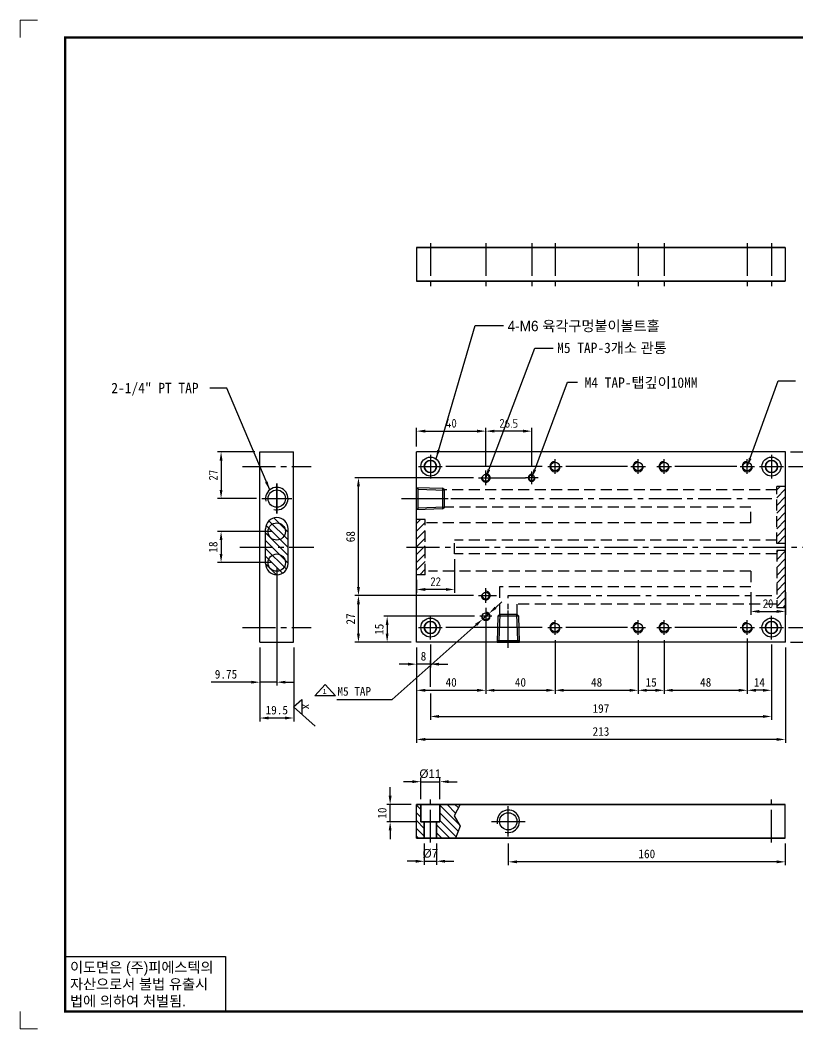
# Model space of a CAD drawing. Header units: millimetres. Extents: x 24815 to 37444, y -10619 to 6020.
# Drawn here: x 25903 to 26352, y -4504 to -3921 of the extents above; entities that cross this region are included whole.
import ezdxf
from ezdxf.enums import TextEntityAlignment as Align

# ---------------------------------------------------------------- set-up
doc = ezdxf.new("R2010")
doc.units = ezdxf.units.MM
for name, pattern in [('CENTER', [50.8, 31.75, -6.35, 6.35, -6.35]), ('CENTER2', [28.575, 19.05, -3.175, 3.175, -3.175]), ('CENTERX2', [101.6, 63.5, -12.7, 12.7, -12.7]), ('HIDDENX2', [19.05, 12.7, -6.35])]:
    doc.linetypes.add(name, pattern=pattern)
for name, color, linetype in [('CENTER', 1, 'CENTER'), ('CL', 1, 'CENTER'), ('FL', 3, 'Continuous'), ('FORMAT-1', 7, 'Continuous')]:
    doc.layers.add(name, color=color, linetype=linetype)
doc.styles.add('h1', font='')
doc.styles.add('HAN', font='')
doc.styles.get("Standard").update_dxf_attribs({"font": 'ISOCP.SHX', "bigfont": 'WHGTXT.SHX'})
doc.styles.get('h1').set_extended_font_data('New Gulim')
doc.styles.get('HAN').set_extended_font_data('GulimChe')
doc.dimstyles.new('PSTEK-2', dxfattribs={"dimtxt": 5, "dimasz": 5, "dimexe": 2, "dimexo": 3, "dimgap": 2, "dimtad": 1, "dimtoh": 1, "dimrnd": 0.05, "dimdsep": 46, "dimtxsty": 'Standard', "dimcen": 0, "dimclrt": 3, "dimadec": 1, "dimazin": 2, "dimtfac": 1, "dimtmove": 0, "dimatfit": 3, "dimfxl": 1, "dimtolj": 1, "dimtzin": 0, "dimarcsym": 0})

# ---------------------------------------------------------------- blocks, each defined once
blk = doc.blocks.new('t3')
for p, q in [((0, 15.88), (46.25, 15.88)), ((0, 15.88), (0, 0)), ((46.25, 15.88), (46.25, 0)), ((0, 0), (46.25, 0))]:
    blk.add_line(p, q)
at = {"color": 1, "style": 'h1'}
for s, p in [('이도면은 (주)피에스텍의', (1.4, 11.29)), ('자산으로서 불법 유출시', (1.4, 6.41)), ('법에 의하여 처벌됨.', (1.4, 1.52))]:
    blk.add_text(s, height=3, dxfattribs=at).set_placement(p)
blk = doc.blocks.new('format-3')
at = {"color": 3, "lineweight": 9}
for p, q in [((0, 286.3), (0, 291.3)), ((5, 291.3), (0, 291.3)), ((0, 5), (0, 0)), ((5, 0), (0, 0))]:
    blk.add_line(p, q, dxfattribs=at)
at = {"layer": 'FORMAT-1', "const_width": 0.7}
blk.add_lwpolyline([(13, 5), (13, 286.3), (414.5, 286.3), (414.5, 5)], close=True, dxfattribs=at)
blk.add_blockref('t3', (13, 5))
at = {"style": 'HAN'}
for tag, height, p in [('MODEL-NAME', 3, (386.1, 31.53)), ('SCALE', 2.7, (320.81, 26.29)), ('PART-NAME', 3, (386.1, 26.29)), ('DRA-BY', 3, (260.72, 19.44)), ('CH-BY', 3, (277.21, 19.44)), ('APP-BY', 3, (293.7, 19.44)), ('PART-NO', 3, (386.1, 21.01)), ('CH-DATE', 2.5, (277.21, 7.47)), ('관련업체', 3, (333.52, 9.26)), ('DRA-DATE', 2.5, (260.72, 7.47)), ('APP-DATE', 2.5, (293.7, 7.47))]:
    blk.add_attdef(tag, text='', height=height, dxfattribs=at).set_placement(p, align=Align.MIDDLE_CENTER)
blk = doc.blocks.new('345HB45B656')
for p, q in [((10356.66, 3606.27), (10371.66, 3606.77)), ((10370.66, 3606.71), (10370.66, 3593.84)), ((10371.66, 3606.77), (10371.66, 3593.77)), ((10356.66, 3606.27), (10355.44, 3605.24)), ((10355.44, 3605.24), (10355.44, 3595.27)), ((10356.66, 3594.27), (10356.66, 3606.27)), ((10355.44, 3595.27), (10356.66, 3594.27)), ((10371.66, 3593.77), (10356.66, 3594.27))]:
    blk.add_line(p, q)
at = {"color": 3}
for p, q in [((10371.66, 3606.77), (10370.66, 3605.71)), ((10355.44, 3605.24), (10370.66, 3605.71)), ((10370.66, 3594.84), (10355.44, 3595.31)), ((10370.66, 3594.84), (10371.66, 3593.77))]:
    blk.add_line(p, q, dxfattribs=at)
at = {"color": 1, "linetype": 'CENTER', "ltscale": 3}
blk.add_line((10374.84, 3600.27), (10353.37, 3600.27), dxfattribs=at)
blk = doc.blocks.new('*D912')
at = {"color": 0, "lineweight": -2, "transparency": 16777216}
for p, q in [((26136.1, -4396.88), (26136.1, -4409.19)), ((26143.1, -4396.88), (26143.1, -4409.19)), ((26131.1, -4407.19), (26126.1, -4407.19)), ((26136.1, -4407.19), (26143.1, -4407.19)), ((26148.1, -4407.19), (26153.1, -4407.19))]:
    blk.add_line(p, q, dxfattribs=at)
at = {"color": 0, "transparency": 16777216}
for points in [[(26131.1, -4406.35), (26131.1, -4408.02), (26136.1, -4407.19)], [(26148.1, -4406.35), (26148.1, -4408.02), (26143.1, -4407.19)]]:
    blk.add_solid(points, dxfattribs=at)
at = {"layer": 'Defpoints', "color": 0, "transparency": 16777216}
for p in [(26136.1, -4393.88), (26143.1, -4393.88), (26143.1, -4407.19)]:
    blk.add_point(p, dxfattribs=at)
at = {"color": 3, "transparency": 16777216, "insert": (26139.6, -4402.69), "char_height": 5, "attachment_point": 5, "style": 'HAN'}
blk.add_mtext('\\A1;{\\f??|b0|i0|c0|p49;%%C7}', dxfattribs=at)
blk = doc.blocks.new('*D944')
at = {"color": 0, "lineweight": -2, "transparency": 16777216}
for p, q in [((26116.36, -4369.38), (26116.36, -4364.38)), ((26128.59, -4374.38), (26114.36, -4374.38)), ((26116.36, -4384.38), (26116.36, -4374.38)), ((26131.11, -4384.38), (26114.36, -4384.38)), ((26116.36, -4389.38), (26116.36, -4394.38))]:
    blk.add_line(p, q, dxfattribs=at)
at = {"color": 0, "transparency": 16777216}
for points in [[(26115.52, -4369.38), (26117.19, -4369.38), (26116.36, -4374.38)], [(26115.52, -4389.38), (26117.19, -4389.38), (26116.36, -4384.38)]]:
    blk.add_solid(points, dxfattribs=at)
at = {"layer": 'Defpoints', "color": 0, "transparency": 16777216}
for p in [(26116.36, -4374.38), (26131.59, -4374.38), (26134.11, -4384.38)]:
    blk.add_point(p, dxfattribs=at)
at = {"color": 3, "transparency": 16777216, "insert": (26111.79, -4379.38), "char_height": 5, "attachment_point": 5, "rotation": 90, "style": 'HAN'}
blk.add_mtext('\\A1;10', dxfattribs=at)
blk = doc.blocks.new('*D913')
at = {"color": 0, "lineweight": -2, "transparency": 16777216}
for p, q in [((26129.1, -4361.22), (26124.1, -4361.22)), ((26134.1, -4371.38), (26134.1, -4359.22)), ((26134.1, -4361.22), (26145.1, -4361.22)), ((26145.1, -4371.38), (26145.1, -4359.22)), ((26150.1, -4361.22), (26155.1, -4361.22))]:
    blk.add_line(p, q, dxfattribs=at)
at = {"color": 0, "transparency": 16777216}
for points in [[(26129.1, -4360.38), (26129.1, -4362.05), (26134.1, -4361.22)], [(26150.1, -4360.38), (26150.1, -4362.05), (26145.1, -4361.22)]]:
    blk.add_solid(points, dxfattribs=at)
at = {"layer": 'Defpoints', "color": 0, "transparency": 16777216}
for p in [(26145.1, -4361.22), (26134.1, -4374.38), (26145.1, -4374.38)]:
    blk.add_point(p, dxfattribs=at)
at = {"color": 3, "transparency": 16777216, "insert": (26139.6, -4356.7), "char_height": 5, "attachment_point": 5, "style": 'HAN'}
blk.add_mtext('\\A1;{\\f??|b0|i0|c0|p49;%%C11}', dxfattribs=at)
blk = doc.blocks.new('*D945')
at = {"color": 0, "lineweight": -2, "transparency": 16777216}
for p, q in [((26184.59, -4396.88), (26184.59, -4409.52)), ((26344.59, -4396.88), (26344.59, -4409.52)), ((26339.59, -4407.52), (26189.59, -4407.52))]:
    blk.add_line(p, q, dxfattribs=at)
at = {"color": 0, "transparency": 16777216}
for points in [[(26189.59, -4406.68), (26189.59, -4408.35), (26184.59, -4407.52)], [(26339.59, -4406.68), (26339.59, -4408.35), (26344.59, -4407.52)]]:
    blk.add_solid(points, dxfattribs=at)
at = {"layer": 'Defpoints', "color": 0, "transparency": 16777216}
for p in [(26184.59, -4393.88), (26344.59, -4393.88), (26184.59, -4407.52)]:
    blk.add_point(p, dxfattribs=at)
at = {"color": 3, "transparency": 16777216, "insert": (26264.59, -4402.95), "char_height": 5, "attachment_point": 5, "style": 'HAN'}
blk.add_mtext('\\A1;160', dxfattribs=at)
blk = doc.blocks.new('*D914')
at = {"color": 0, "lineweight": -2, "transparency": 16777216}
for p, q in [((26171.61, -4272.9), (26171.61, -4310.43)), ((26211.6, -4279.4), (26211.6, -4310.43)), ((26176.61, -4308.43), (26206.6, -4308.43))]:
    blk.add_line(p, q, dxfattribs=at)
at = {"color": 0, "transparency": 16777216}
for points in [[(26176.61, -4307.6), (26176.61, -4309.27), (26171.61, -4308.43)], [(26206.6, -4307.6), (26206.6, -4309.27), (26211.6, -4308.43)]]:
    blk.add_solid(points, dxfattribs=at)
at = {"layer": 'Defpoints', "color": 0, "transparency": 16777216}
for p in [(26171.61, -4269.9), (26211.6, -4276.4), (26211.6, -4308.43)]:
    blk.add_point(p, dxfattribs=at)
at = {"color": 3, "transparency": 16777216, "insert": (26191.61, -4303.87), "char_height": 5, "attachment_point": 5, "style": 'HAN'}
blk.add_mtext('\\A1;40', dxfattribs=at)
blk = doc.blocks.new('*D915')
at = {"color": 0, "lineweight": -2, "transparency": 16777216}
for p, q in [((26131.6, -4283.71), (26131.6, -4338.82)), ((26344.6, -4283.71), (26344.6, -4338.82)), ((26339.6, -4336.82), (26136.6, -4336.82))]:
    blk.add_line(p, q, dxfattribs=at)
at = {"color": 0, "transparency": 16777216}
for points in [[(26136.6, -4335.98), (26136.6, -4337.65), (26131.6, -4336.82)], [(26339.6, -4335.98), (26339.6, -4337.65), (26344.6, -4336.82)]]:
    blk.add_solid(points, dxfattribs=at)
at = {"layer": 'Defpoints', "color": 0, "transparency": 16777216}
for p in [(26131.6, -4280.71), (26344.6, -4280.71), (26131.6, -4336.82)]:
    blk.add_point(p, dxfattribs=at)
at = {"color": 3, "transparency": 16777216, "insert": (26238.11, -4332.25), "char_height": 5, "attachment_point": 5, "style": 'HAN'}
blk.add_mtext('\\A1;213', dxfattribs=at)
blk = doc.blocks.new('*D916')
at = {"color": 0, "lineweight": -2, "transparency": 16777216}
for p, q in [((26171.61, -4260.9), (26171.61, -4310.43)), ((26131.6, -4283.71), (26131.6, -4310.43)), ((26136.6, -4308.43), (26166.61, -4308.43))]:
    blk.add_line(p, q, dxfattribs=at)
at = {"color": 0, "transparency": 16777216}
for points in [[(26136.6, -4307.6), (26136.6, -4309.27), (26131.6, -4308.43)], [(26166.61, -4307.6), (26166.61, -4309.27), (26171.61, -4308.43)]]:
    blk.add_solid(points, dxfattribs=at)
at = {"layer": 'Defpoints', "color": 0, "transparency": 16777216}
for p in [(26171.61, -4257.9), (26131.6, -4280.71), (26171.61, -4308.43)]:
    blk.add_point(p, dxfattribs=at)
at = {"color": 3, "transparency": 16777216, "insert": (26151.61, -4303.87), "char_height": 5, "attachment_point": 5, "style": 'HAN'}
blk.add_mtext('\\A1;40', dxfattribs=at)
blk = doc.blocks.new('*D917')
at = {"color": 0, "lineweight": -2, "transparency": 16777216}
for p, q in [((26139.6, -4282.08), (26139.6, -4295.34)), ((26131.6, -4283.71), (26131.6, -4295.34)), ((26126.6, -4293.34), (26121.6, -4293.34)), ((26139.6, -4293.34), (26131.6, -4293.34)), ((26144.6, -4293.34), (26149.6, -4293.34))]:
    blk.add_line(p, q, dxfattribs=at)
at = {"color": 0, "transparency": 16777216}
for points in [[(26126.6, -4292.51), (26126.6, -4294.18), (26131.6, -4293.34)], [(26144.6, -4292.51), (26144.6, -4294.18), (26139.6, -4293.34)]]:
    blk.add_solid(points, dxfattribs=at)
at = {"layer": 'Defpoints', "color": 0, "transparency": 16777216}
for p in [(26131.6, -4280.71), (26139.6, -4279.08), (26131.6, -4293.34)]:
    blk.add_point(p, dxfattribs=at)
at = {"color": 3, "transparency": 16777216, "insert": (26135.6, -4288.79), "char_height": 5, "attachment_point": 5, "style": 'HAN'}
blk.add_mtext('\\A1;8', dxfattribs=at)
blk = doc.blocks.new('*D918')
at = {"color": 0, "lineweight": -2, "transparency": 16777216}
for p, q in [((26259.6, -4279.4), (26259.6, -4310.43)), ((26274.6, -4279.4), (26274.6, -4310.43)), ((26264.6, -4308.43), (26269.6, -4308.43))]:
    blk.add_line(p, q, dxfattribs=at)
at = {"color": 0, "transparency": 16777216}
for points in [[(26264.6, -4307.6), (26264.6, -4309.27), (26259.6, -4308.43)], [(26269.6, -4307.6), (26269.6, -4309.27), (26274.6, -4308.43)]]:
    blk.add_solid(points, dxfattribs=at)
at = {"layer": 'Defpoints', "color": 0, "transparency": 16777216}
for p in [(26259.6, -4276.4), (26274.6, -4276.4), (26274.6, -4308.43)]:
    blk.add_point(p, dxfattribs=at)
at = {"color": 3, "transparency": 16777216, "insert": (26267.1, -4303.87), "char_height": 5, "attachment_point": 5, "style": 'HAN'}
blk.add_mtext('\\A1;15', dxfattribs=at)
blk = doc.blocks.new('*D919')
at = {"color": 0, "lineweight": -2, "transparency": 16777216}
for p, q in [((26274.6, -4279.4), (26274.6, -4310.43)), ((26322.6, -4278.46), (26322.6, -4310.43)), ((26279.6, -4308.43), (26317.6, -4308.43))]:
    blk.add_line(p, q, dxfattribs=at)
at = {"color": 0, "transparency": 16777216}
for points in [[(26279.6, -4307.6), (26279.6, -4309.27), (26274.6, -4308.43)], [(26317.6, -4307.6), (26317.6, -4309.27), (26322.6, -4308.43)]]:
    blk.add_solid(points, dxfattribs=at)
at = {"layer": 'Defpoints', "color": 0, "transparency": 16777216}
for p in [(26322.6, -4275.46), (26274.6, -4276.4), (26322.6, -4308.43)]:
    blk.add_point(p, dxfattribs=at)
at = {"color": 3, "transparency": 16777216, "insert": (26298.6, -4303.87), "char_height": 5, "attachment_point": 5, "style": 'HAN'}
blk.add_mtext('\\A1;48', dxfattribs=at)
blk = doc.blocks.new('*D920')
at = {"color": 0, "lineweight": -2, "transparency": 16777216}
for p, q in [((26211.6, -4279.4), (26211.6, -4310.43)), ((26259.6, -4279.4), (26259.6, -4310.43)), ((26216.6, -4308.43), (26254.6, -4308.43))]:
    blk.add_line(p, q, dxfattribs=at)
at = {"color": 0, "transparency": 16777216}
for points in [[(26216.6, -4307.6), (26216.6, -4309.27), (26211.6, -4308.43)], [(26254.6, -4307.6), (26254.6, -4309.27), (26259.6, -4308.43)]]:
    blk.add_solid(points, dxfattribs=at)
at = {"layer": 'Defpoints', "color": 0, "transparency": 16777216}
for p in [(26211.6, -4276.4), (26259.6, -4276.4), (26259.6, -4308.43)]:
    blk.add_point(p, dxfattribs=at)
at = {"color": 3, "transparency": 16777216, "insert": (26235.6, -4303.87), "char_height": 5, "attachment_point": 5, "style": 'HAN'}
blk.add_mtext('\\A1;48', dxfattribs=at)
blk = doc.blocks.new('*D921')
at = {"color": 0, "lineweight": -2, "transparency": 16777216}
for p, q in [((26322.6, -4278.46), (26322.6, -4310.43)), ((26336.6, -4282.08), (26336.6, -4310.43)), ((26331.6, -4308.43), (26327.6, -4308.43))]:
    blk.add_line(p, q, dxfattribs=at)
at = {"color": 0, "transparency": 16777216}
for points in [[(26327.6, -4307.6), (26327.6, -4309.27), (26322.6, -4308.43)], [(26331.6, -4307.6), (26331.6, -4309.27), (26336.6, -4308.43)]]:
    blk.add_solid(points, dxfattribs=at)
at = {"layer": 'Defpoints', "color": 0, "transparency": 16777216}
for p in [(26322.6, -4275.46), (26336.6, -4279.08), (26322.6, -4308.43)]:
    blk.add_point(p, dxfattribs=at)
at = {"color": 3, "transparency": 16777216, "insert": (26329.6, -4303.87), "char_height": 5, "attachment_point": 5, "style": 'HAN'}
blk.add_mtext('\\A1;14', dxfattribs=at)
blk = doc.blocks.new('*D946')
at = {"color": 0, "lineweight": -2, "transparency": 16777216}
for p, q in [((26164.42, -4253.71), (26096.05, -4253.71)), ((26098.05, -4275.71), (26098.05, -4258.71)), ((26128.6, -4280.71), (26096.05, -4280.71))]:
    blk.add_line(p, q, dxfattribs=at)
at = {"color": 0, "transparency": 16777216}
for points in [[(26097.22, -4258.71), (26098.88, -4258.71), (26098.05, -4253.71)], [(26097.22, -4275.71), (26098.88, -4275.71), (26098.05, -4280.71)]]:
    blk.add_solid(points, dxfattribs=at)
at = {"layer": 'Defpoints', "color": 0, "transparency": 16777216}
for p in [(26098.05, -4253.71), (26167.42, -4253.71), (26131.6, -4280.71)]:
    blk.add_point(p, dxfattribs=at)
at = {"color": 3, "transparency": 16777216, "insert": (26093.49, -4267.21), "char_height": 5, "attachment_point": 5, "rotation": 90, "style": 'HAN'}
blk.add_mtext('\\A1;27', dxfattribs=at)
blk = doc.blocks.new('*D947')
at = {"color": 0, "lineweight": -2, "transparency": 16777216}
for p, q in [((26164.42, -4185.71), (26096.06, -4185.71)), ((26098.06, -4248.71), (26098.06, -4190.71)), ((26164.42, -4253.71), (26096.06, -4253.71))]:
    blk.add_line(p, q, dxfattribs=at)
at = {"color": 0, "transparency": 16777216}
for points in [[(26097.22, -4190.71), (26098.89, -4190.71), (26098.06, -4185.71)], [(26097.22, -4248.71), (26098.89, -4248.71), (26098.06, -4253.71)]]:
    blk.add_solid(points, dxfattribs=at)
at = {"layer": 'Defpoints', "color": 0, "transparency": 16777216}
for p in [(26098.06, -4185.71), (26167.42, -4185.71), (26167.42, -4253.71)]:
    blk.add_point(p, dxfattribs=at)
at = {"color": 3, "transparency": 16777216, "insert": (26093.5, -4219.71), "char_height": 5, "attachment_point": 5, "rotation": 90, "style": 'HAN'}
blk.add_mtext('\\A1;68', dxfattribs=at)
blk = doc.blocks.new('*D922')
at = {"color": 0, "lineweight": -2, "transparency": 16777216}
for p, q in [((26346.47, -4179.21), (26369.39, -4179.21)), ((26367.39, -4267.21), (26367.39, -4184.21)), ((26346.47, -4272.21), (26369.39, -4272.21))]:
    blk.add_line(p, q, dxfattribs=at)
at = {"color": 0, "transparency": 16777216}
for points in [[(26366.56, -4184.21), (26368.23, -4184.21), (26367.39, -4179.21)], [(26366.56, -4267.21), (26368.23, -4267.21), (26367.39, -4272.21)]]:
    blk.add_solid(points, dxfattribs=at)
at = {"layer": 'Defpoints', "color": 0, "transparency": 16777216}
for p in [(26343.47, -4179.21), (26367.39, -4179.21), (26343.47, -4272.21)]:
    blk.add_point(p, dxfattribs=at)
at = {"color": 3, "transparency": 16777216, "insert": (26362.84, -4225.71), "char_height": 5, "attachment_point": 5, "rotation": 90, "style": 'HAN'}
blk.add_mtext('\\A1;93', dxfattribs=at)
blk = doc.blocks.new('*D923')
at = {"color": 0, "lineweight": -2, "transparency": 16777216}
for p, q in [((26347.6, -4170.71), (26385.36, -4170.71)), ((26383.36, -4275.71), (26383.36, -4175.71)), ((26347.6, -4280.71), (26385.36, -4280.71))]:
    blk.add_line(p, q, dxfattribs=at)
at = {"color": 0, "transparency": 16777216}
for points in [[(26382.52, -4175.71), (26384.19, -4175.71), (26383.36, -4170.71)], [(26382.52, -4275.71), (26384.19, -4275.71), (26383.36, -4280.71)]]:
    blk.add_solid(points, dxfattribs=at)
at = {"layer": 'Defpoints', "color": 0, "transparency": 16777216}
for p in [(26344.6, -4170.71), (26383.36, -4170.71), (26344.6, -4280.71)]:
    blk.add_point(p, dxfattribs=at)
at = {"color": 3, "transparency": 16777216, "insert": (26378.79, -4225.71), "char_height": 5, "attachment_point": 5, "rotation": 90, "style": 'HAN'}
blk.add_mtext('\\A1;110', dxfattribs=at)
blk = doc.blocks.new('*D924')
at = {"color": 0, "lineweight": -2, "transparency": 16777216}
for p, q in [((26047.9, -4216.71), (26016.73, -4216.71)), ((26018.73, -4221.71), (26018.73, -4229.71)), ((26047.9, -4234.71), (26016.73, -4234.71))]:
    blk.add_line(p, q, dxfattribs=at)
at = {"color": 0, "transparency": 16777216}
for points in [[(26017.9, -4221.71), (26019.56, -4221.71), (26018.73, -4216.71)], [(26017.9, -4229.71), (26019.56, -4229.71), (26018.73, -4234.71)]]:
    blk.add_solid(points, dxfattribs=at)
at = {"layer": 'Defpoints', "color": 0, "transparency": 16777216}
for p in [(26050.9, -4216.71), (26018.73, -4234.71), (26050.9, -4234.71)]:
    blk.add_point(p, dxfattribs=at)
at = {"color": 3, "transparency": 16777216, "insert": (26014.16, -4225.71), "char_height": 5, "attachment_point": 5, "rotation": 90, "style": 'HAN'}
blk.add_mtext('\\A1;18', dxfattribs=at)
blk = doc.blocks.new('*D925')
at = {"color": 0, "lineweight": -2, "transparency": 16777216}
for p, q in [((26041.15, -4283.71), (26041.15, -4326.45)), ((26060.65, -4283.71), (26060.65, -4326.45)), ((26055.65, -4324.45), (26046.15, -4324.45))]:
    blk.add_line(p, q, dxfattribs=at)
at = {"color": 0, "transparency": 16777216}
for points in [[(26046.15, -4323.62), (26046.15, -4325.29), (26041.15, -4324.45)], [(26055.65, -4323.62), (26055.65, -4325.29), (26060.65, -4324.45)]]:
    blk.add_solid(points, dxfattribs=at)
at = {"layer": 'Defpoints', "color": 0, "transparency": 16777216}
for p in [(26041.15, -4280.71), (26060.65, -4280.71), (26041.15, -4324.45)]:
    blk.add_point(p, dxfattribs=at)
at = {"color": 3, "transparency": 16777216, "insert": (26050.9, -4319.89), "char_height": 5, "attachment_point": 5, "style": 'HAN'}
blk.add_mtext('\\A1;19.5', dxfattribs=at)
blk = doc.blocks.new('*D926')
at = {"color": 0, "lineweight": -2, "transparency": 16777216}
for p, q in [((26050.9, -4237.71), (26050.9, -4305.75)), ((26041.15, -4283.71), (26041.15, -4305.75)), ((26036.15, -4303.75), (26012.99, -4303.75)), ((26050.9, -4303.75), (26041.15, -4303.75)), ((26055.9, -4303.75), (26060.9, -4303.75))]:
    blk.add_line(p, q, dxfattribs=at)
at = {"color": 0, "transparency": 16777216}
for points in [[(26036.15, -4302.92), (26036.15, -4304.58), (26041.15, -4303.75)], [(26055.9, -4302.92), (26055.9, -4304.58), (26050.9, -4303.75)]]:
    blk.add_solid(points, dxfattribs=at)
at = {"layer": 'Defpoints', "color": 0, "transparency": 16777216}
for p in [(26050.9, -4234.71), (26041.15, -4280.71), (26041.15, -4303.75)]:
    blk.add_point(p, dxfattribs=at)
at = {"color": 3, "transparency": 16777216, "insert": (26021.57, -4299.19), "char_height": 5, "attachment_point": 5, "style": 'HAN'}
blk.add_mtext('\\A1;9.75', dxfattribs=at)
blk = doc.blocks.new('*D948')
at = {"color": 0, "lineweight": -2, "transparency": 16777216}
for p, q in [((26038.15, -4170.71), (26016.73, -4170.71)), ((26018.73, -4175.71), (26018.73, -4192.71)), ((26039.2, -4197.71), (26016.73, -4197.71))]:
    blk.add_line(p, q, dxfattribs=at)
at = {"color": 0, "transparency": 16777216}
for points in [[(26017.9, -4175.71), (26019.56, -4175.71), (26018.73, -4170.71)], [(26017.9, -4192.71), (26019.56, -4192.71), (26018.73, -4197.71)]]:
    blk.add_solid(points, dxfattribs=at)
at = {"layer": 'Defpoints', "color": 0, "transparency": 16777216}
for p in [(26041.15, -4170.71), (26018.73, -4197.71), (26042.2, -4197.71)]:
    blk.add_point(p, dxfattribs=at)
at = {"color": 3, "transparency": 16777216, "insert": (26014.23, -4184.21), "char_height": 5, "attachment_point": 5, "rotation": 90}
blk.add_mtext('\\A1;27', dxfattribs=at)
blk = doc.blocks.new('*D949')
at = {"color": 0, "lineweight": -2, "transparency": 16777216}
for p, q in [((26131.6, -4167.71), (26131.6, -4156.75)), ((26136.6, -4158.75), (26166.61, -4158.75)), ((26171.61, -4178.52), (26171.61, -4156.75))]:
    blk.add_line(p, q, dxfattribs=at)
at = {"color": 0, "transparency": 16777216}
for points in [[(26136.6, -4157.91), (26136.6, -4159.58), (26131.6, -4158.75)], [(26166.61, -4157.91), (26166.61, -4159.58), (26171.61, -4158.75)]]:
    blk.add_solid(points, dxfattribs=at)
at = {"layer": 'Defpoints', "color": 0, "transparency": 16777216}
for p in [(26171.61, -4158.75), (26131.6, -4170.71), (26171.61, -4181.52)]:
    blk.add_point(p, dxfattribs=at)
at = {"color": 3, "transparency": 16777216, "insert": (26151.61, -4154.25), "char_height": 5, "attachment_point": 5}
blk.add_mtext('\\A1;40', dxfattribs=at)
blk = doc.blocks.new('*D950')
at = {"color": 0, "lineweight": -2, "transparency": 16777216}
for p, q in [((26153.6, -4232.71), (26153.6, -4252.2)), ((26131.6, -4244.71), (26131.6, -4252.2)), ((26148.6, -4250.2), (26136.6, -4250.2))]:
    blk.add_line(p, q, dxfattribs=at)
at = {"color": 0, "transparency": 16777216}
for points in [[(26136.6, -4249.37), (26136.6, -4251.04), (26131.6, -4250.2)], [(26148.6, -4249.37), (26148.6, -4251.04), (26153.6, -4250.2)]]:
    blk.add_solid(points, dxfattribs=at)
at = {"layer": 'Defpoints', "color": 0, "transparency": 16777216}
for p in [(26153.6, -4229.71), (26131.6, -4241.71), (26131.6, -4250.2)]:
    blk.add_point(p, dxfattribs=at)
at = {"color": 3, "transparency": 16777216, "insert": (26142.6, -4245.7), "char_height": 5, "attachment_point": 5}
blk.add_mtext('\\A1;22', dxfattribs=at)
blk = doc.blocks.new('*D951')
at = {"color": 0, "lineweight": -2, "transparency": 16777216}
for p, q in [((26324.6, -4251.71), (26324.6, -4264.89)), ((26344.6, -4251.71), (26344.6, -4264.89)), ((26329.6, -4262.89), (26339.6, -4262.89))]:
    blk.add_line(p, q, dxfattribs=at)
at = {"color": 0, "transparency": 16777216}
for points in [[(26329.6, -4262.06), (26329.6, -4263.72), (26324.6, -4262.89)], [(26339.6, -4262.06), (26339.6, -4263.72), (26344.6, -4262.89)]]:
    blk.add_solid(points, dxfattribs=at)
at = {"layer": 'Defpoints', "color": 0, "transparency": 16777216}
for p in [(26324.6, -4248.71), (26344.6, -4248.71), (26344.6, -4262.89)]:
    blk.add_point(p, dxfattribs=at)
at = {"color": 3, "transparency": 16777216, "insert": (26334.6, -4258.39), "char_height": 5, "attachment_point": 5}
blk.add_mtext('\\A1;20', dxfattribs=at)
blk = doc.blocks.new('*D936')
at = {"color": 0, "lineweight": -2, "transparency": 16777216}
for p, q in [((26165.11, -4265.71), (26112.63, -4265.71)), ((26114.63, -4270.71), (26114.63, -4275.71)), ((26128.6, -4280.71), (26112.63, -4280.71))]:
    blk.add_line(p, q, dxfattribs=at)
at = {"color": 0, "transparency": 16777216}
for points in [[(26113.8, -4270.71), (26115.46, -4270.71), (26114.63, -4265.71)], [(26113.8, -4275.71), (26115.46, -4275.71), (26114.63, -4280.71)]]:
    blk.add_solid(points, dxfattribs=at)
at = {"layer": 'Defpoints', "color": 0, "transparency": 16777216}
for p in [(26168.11, -4265.71), (26114.63, -4280.71), (26131.6, -4280.71)]:
    blk.add_point(p, dxfattribs=at)
at = {"color": 3, "transparency": 16777216, "insert": (26110.06, -4273.21), "char_height": 5, "attachment_point": 5, "rotation": 90, "style": 'HAN'}
blk.add_mtext('\\A1;15', dxfattribs=at)
blk = doc.blocks.new('*D937')
at = {"color": 0, "lineweight": -2, "transparency": 16777216}
for p, q in [((26171.61, -4178.52), (26171.61, -4156.75)), ((26193.1, -4158.75), (26176.61, -4158.75)), ((26198.1, -4179.05), (26198.1, -4156.75))]:
    blk.add_line(p, q, dxfattribs=at)
at = {"color": 0, "transparency": 16777216}
for points in [[(26176.61, -4157.91), (26176.61, -4159.58), (26171.61, -4158.75)], [(26193.1, -4157.91), (26193.1, -4159.58), (26198.1, -4158.75)]]:
    blk.add_solid(points, dxfattribs=at)
at = {"layer": 'Defpoints', "color": 0, "transparency": 16777216}
for p in [(26171.61, -4158.75), (26171.61, -4181.52), (26198.1, -4182.05)]:
    blk.add_point(p, dxfattribs=at)
at = {"color": 3, "transparency": 16777216, "insert": (26184.86, -4154.24), "char_height": 5, "attachment_point": 5}
blk.add_mtext('\\A1;26.5', dxfattribs=at)
blk = doc.blocks.new('*D938')
at = {"color": 0, "lineweight": -2, "transparency": 16777216}
for p, q in [((26177.22, -4260.74), (26180.96, -4257.42)), ((26173.48, -4264.05), (26169.74, -4267.37)), ((26117.45, -4313.68), (26165.99, -4270.68)), ((26085.65, -4313.68), (26117.45, -4313.68))]:
    blk.add_line(p, q, dxfattribs=at)
at = {"color": 0, "transparency": 16777216}
for points in [[(26176.67, -4260.11), (26177.77, -4261.36), (26173.48, -4264.05)], [(26165.44, -4270.06), (26166.54, -4271.31), (26169.74, -4267.37)]]:
    blk.add_solid(points, dxfattribs=at)
at = {"layer": 'Defpoints', "color": 0, "transparency": 16777216}
for p in [(26173.48, -4264.05), (26169.74, -4267.37)]:
    blk.add_point(p, dxfattribs=at)
at = {"color": 3, "transparency": 16777216, "insert": (26095.62, -4309.11), "char_height": 5, "attachment_point": 5, "style": 'HAN'}
blk.add_mtext('\\A1;M5 TAP', dxfattribs=at)

msp = doc.modelspace()

# ---------------------------------------------------------------- hatches: boundary and pattern name
h = msp.add_hatch()
h.set_pattern_fill('ANSI31', color=256, style=0)
h.set_pattern_definition([(225, (35594.2993, -1134.358), (2.245064, -2.245064), [])])
h.paths.add_polyline_path([(26344.58907, -4260.71103), (26339.58907, -4260.71103), (26339.58907, -4227.71103), (26344.58907, -4227.71103)])
h.paths.add_polyline_path([(26339.58907, -4190.71103), (26344.58907, -4190.71103), (26344.58907, -4223.71103), (26339.58907, -4223.71103)])
h.paths.add_polyline_path([(26131.60445, -4225.71103), (26136.60445, -4225.71103), (26136.60445, -4241.71103), (26131.60445, -4241.71103)])
h.paths.add_polyline_path([(26136.60445, -4225.71103), (26131.60445, -4225.71103), (26131.60445, -4209.71103), (26136.60445, -4209.71103)])
h = msp.add_hatch()
h.set_pattern_fill('ANSI31', color=256, style=0)
h.set_pattern_definition([(315, (16392.1964, -1134.358), (-2.245064, -2.245064), [])])
h.paths.add_polyline_path([(26057.39628, -4225.71103), (26057.39628, -4235.21103, -1), (26044.39628, -4235.21103), (26044.39628, -4225.71103)])
h.paths.add_polyline_path([(26045.89628, -4234.71103, 1), (26055.89628, -4234.71103, 1)], flags=0)
h.paths.add_polyline_path([(26045.89628, -4234.71103, -1), (26055.89628, -4234.71103, -1)], flags=16)
h.paths.add_polyline_path([(26044.39628, -4225.71103), (26044.39628, -4215.21103, -1), (26057.39628, -4215.21103), (26057.39628, -4225.71103)])
h.paths.add_polyline_path([(26055.89628, -4216.71103, 1), (26045.89628, -4216.71103, 1)], flags=0)
h.paths.add_polyline_path([(26045.89628, -4216.71103, -1), (26055.89628, -4216.71103, -1)], flags=16)
h = msp.add_hatch()
h.set_pattern_fill('ANSI31', color=256, style=0)
h.set_pattern_definition([(315, (27151.7444, -2610.9718), (-2.245064, -2.245064), [])])
h.paths.add_polyline_path([(26136.10867, -4393.88052), (26131.60445, -4393.88052), (26131.60445, -4374.38052), (26134.10867, -4374.38052), (26134.10867, -4384.38052), (26136.10867, -4384.38052)])
h.paths.add_polyline_path([(26156.85704, -4387.01283), (26154.16533, -4393.88052), (26143.10867, -4393.88052), (26143.10867, -4384.38052), (26145.10867, -4384.38052), (26145.10867, -4374.38052), (26156.85704, -4374.38052), (26153.30894, -4381.02034)])

# ---------------------------------------------------------------- linework, layer by layer
at = {"color": 1, "lineweight": 35}
for p, q in [((26344.58907, -4052.64995), (26131.60445, -4052.64995)), ((26344.58907, -4072.14995), (26131.60445, -4072.14995)), ((26344.58907, -4374.38052), (26131.60445, -4374.38052)), ((26134.10867, -4384.38052), (26134.10867, -4374.38052)), ((26145.10867, -4384.38052), (26145.10867, -4374.38052)), ((26145.10867, -4384.38052), (26134.10867, -4384.38052)), ((26136.10867, -4393.88052), (26136.10867, -4384.38052)), ((26143.10867, -4393.88052), (26143.10867, -4384.38052)), ((26344.58907, -4393.88052), (26131.60445, -4393.88052))]:
    msp.add_line(p, q, dxfattribs=at)
at = {"color": 1}
for p, q in [((26131.60445, -4052.64995), (26131.60445, -4072.14995)), ((26344.58907, -4052.64995), (26344.58907, -4072.14995)), ((26041.14628, -4170.71103), (26060.64628, -4170.71103)), ((26041.14628, -4280.71103), (26041.14628, -4170.71103)), ((26060.64628, -4280.71103), (26060.64628, -4170.71103)), ((26344.60445, -4170.71103), (26131.60445, -4170.71103)), ((26131.60445, -4280.71103), (26131.60445, -4170.71103)), ((26344.60445, -4280.71103), (26344.60445, -4170.71103)), ((26044.39628, -4235.21103), (26044.39628, -4215.21103)), ((26057.39628, -4235.21103), (26057.39628, -4215.21103)), ((26041.14628, -4280.71103), (26060.64628, -4280.71103)), ((26344.60445, -4280.71103), (26131.60445, -4280.71103)), ((26131.60445, -4393.88052), (26131.60445, -4374.38052)), ((26344.58907, -4393.88052), (26344.58907, -4374.38052))]:
    msp.add_line(p, q, dxfattribs=at)
at = {"color": 2, "linetype": 'CENTER2'}
for p, q in [((26139.60867, -4050.08812), (26139.60867, -4075.08972)), ((26171.60656, -4050.08812), (26171.60656, -4075.08972)), ((26198.10445, -4050.08812), (26198.10445, -4075.08972)), ((26211.60445, -4050.08812), (26211.60445, -4075.08972)), ((26259.60445, -4050.08812), (26259.60445, -4075.08972)), ((26274.60445, -4050.08812), (26274.60445, -4075.08972)), ((26322.60233, -4050.08812), (26322.60233, -4075.08972)), ((26336.58907, -4050.08812), (26336.58907, -4075.08972)), ((26031.01166, -4179.21103), (26070.78091, -4179.21103)), ((26122.85151, -4197.71103), (26336.7227, -4197.71103)), ((26184.59958, -4253.71103), (26336.7227, -4253.71103)), ((26184.59958, -4283.89099), (26184.59958, -4253.71103)), ((26031.01166, -4272.21103), (26070.78091, -4272.21103)), ((26139.60867, -4396.44235), (26139.60867, -4371.44076)), ((26336.58907, -4396.44235), (26336.58907, -4371.44076))]:
    msp.add_line(p, q, dxfattribs=at)
for p, q in [((26139.60445, -4172.34612), (26139.60445, -4186.07593)), ((26139.60445, -4175.02271), (26139.60445, -4183.39934)), ((26211.60445, -4183.39934), (26211.60445, -4175.02271)), ((26211.60445, -4183.39934), (26211.60445, -4175.02271)), ((26259.60445, -4183.39934), (26259.60445, -4175.02271)), ((26274.60445, -4183.39934), (26274.60445, -4175.02271)), ((26274.60445, -4183.39934), (26274.60445, -4175.02271)), ((26322.60233, -4183.39934), (26322.60233, -4175.02271)), ((26322.60233, -4183.39934), (26322.60233, -4175.02271)), ((26336.60445, -4172.34612), (26336.60445, -4186.07593)), ((26336.60445, -4175.02271), (26336.60445, -4183.39934)), ((26132.73954, -4179.21103), (26146.46935, -4179.21103)), ((26133.85202, -4179.21103), (26145.35687, -4179.21103)), ((26135.41613, -4179.21103), (26143.79276, -4179.21103)), ((26171.60656, -4189.89934), (26171.60656, -4181.52271)), ((26207.41613, -4179.21103), (26215.79276, -4179.21103)), ((26255.41613, -4179.21103), (26263.79276, -4179.21103)), ((26270.41613, -4179.21103), (26278.79276, -4179.21103)), ((26318.41402, -4179.21103), (26326.79064, -4179.21103)), ((26329.73954, -4179.21103), (26343.46935, -4179.21103)), ((26330.85202, -4179.21103), (26342.35687, -4179.21103)), ((26332.41613, -4179.21103), (26340.79276, -4179.21103)), ((26167.41825, -4185.71103), (26175.79487, -4185.71103)), ((26175.79487, -4185.71103), (26194.44221, -4185.71103)), ((26050.89628, -4206.41038), (26050.89628, -4189.01167)), ((26050.89628, -4189.01167), (26050.89628, -4206.41038)), ((26042.19693, -4197.71103), (26059.59564, -4197.71103)), ((26042.19693, -4197.71103), (26059.59564, -4197.71103)), ((26171.60656, -4257.89934), (26171.60656, -4249.52271)), ((26167.41825, -4253.71103), (26177.79487, -4253.71103)), ((26139.60445, -4279.07593), (26139.60445, -4265.34612)), ((26139.60445, -4277.96345), (26139.60445, -4266.4586)), ((26139.60445, -4276.39934), (26139.60445, -4268.02271)), ((26211.60445, -4276.39934), (26211.60445, -4268.02271)), ((26211.60445, -4276.39934), (26211.60445, -4268.02271)), ((26259.60445, -4276.39934), (26259.60445, -4268.02271)), ((26274.60445, -4276.39934), (26274.60445, -4268.02271)), ((26274.60445, -4276.39934), (26274.60445, -4268.02271)), ((26322.60233, -4276.39934), (26322.60233, -4268.02271)), ((26322.60233, -4276.39934), (26322.60233, -4268.02271)), ((26336.60445, -4279.07593), (26336.60445, -4265.34612)), ((26336.60445, -4277.96345), (26336.60445, -4266.4586)), ((26336.60445, -4276.39934), (26336.60445, -4268.02271)), ((26132.73954, -4272.21103), (26146.46935, -4272.21103)), ((26133.85202, -4272.21103), (26145.35687, -4272.21103)), ((26135.41613, -4272.21103), (26143.79276, -4272.21103)), ((26207.41613, -4272.21103), (26215.79276, -4272.21103)), ((26255.41613, -4272.21103), (26263.79276, -4272.21103)), ((26270.41613, -4272.21103), (26278.79276, -4272.21103)), ((26318.41402, -4272.21103), (26326.79064, -4272.21103)), ((26329.73954, -4272.21103), (26343.46935, -4272.21103)), ((26330.85202, -4272.21103), (26342.35687, -4272.21103)), ((26332.41613, -4272.21103), (26340.79276, -4272.21103)), ((26336.60445, -4285.07593), (26336.60445, -4325.54691)), ((26139.60445, -4306.48577), (26139.60445, -4291.32179)), ((26139.60445, -4310.38293), (26139.60445, -4325.54691)), ((26144.60445, -4323.54691), (26331.60445, -4323.54691)), ((26184.58907, -4392.82987), (26184.58907, -4375.43117)), ((26174.88972, -4384.13052), (26194.28843, -4384.13052))]:
    msp.add_line(p, q)
at = {"color": 1, "linetype": 'CENTERX2'}
msp.add_line((26139.60445, -4173.4586), (26139.60445, -4184.96345), dxfattribs=at)
at = {"linetype": 'HIDDENX2', "ltscale": 0.5}
for p, q in [((26339.60445, -4192.71103), (26147.82199, -4192.71103)), ((26344.60445, -4190.71103), (26339.60445, -4190.71103)), ((26339.60445, -4223.71103), (26339.60445, -4190.71103)), ((26324.60445, -4202.71103), (26147.77777, -4202.71103)), ((26324.60445, -4211.71103), (26324.60445, -4202.71103)), ((26136.60445, -4209.71103), (26131.60445, -4209.71103)), ((26136.60445, -4241.71103), (26136.60445, -4209.71103)), ((26324.60445, -4211.71103), (26136.60445, -4211.71103)), ((26339.60445, -4221.71103), (26153.60445, -4221.71103)), ((26153.60445, -4229.71103), (26153.60445, -4221.71103)), ((26344.60445, -4223.71103), (26339.60445, -4223.71103)), ((26344.60445, -4227.71103), (26339.60445, -4227.71103)), ((26339.60445, -4227.71103), (26339.60445, -4260.71103)), ((26339.60445, -4229.71103), (26153.60445, -4229.71103)), ((26324.60445, -4239.71103), (26138.60445, -4239.71103)), ((26324.60445, -4239.71103), (26324.60445, -4248.71103)), ((26136.60445, -4241.71103), (26131.60445, -4241.71103)), ((26324.60445, -4248.71103), (26179.59958, -4248.71103)), ((26179.59958, -4248.71103), (26179.59958, -4264.5377)), ((26339.60445, -4258.71103), (26189.59958, -4258.71103)), ((26189.59958, -4258.71103), (26189.59958, -4264.49349)), ((26344.60445, -4260.71103), (26339.60445, -4260.71103))]:
    msp.add_line(p, q, dxfattribs=at)
at = {"color": 1, "linetype": 'CENTER2'}
for p, q in [((26029.55457, -4225.71103), (26072.23799, -4225.71103)), ((26125.84555, -4225.71103), (26355.65633, -4225.71103))]:
    msp.add_line(p, q, dxfattribs=at)
at = {"color": 180}
for p, q in [((26078.84011, -4305.10371), (26072.82597, -4311.65571)), ((26078.84011, -4305.10371), (26084.85425, -4311.65571)), ((26084.85425, -4311.65571), (26072.82597, -4311.65571))]:
    msp.add_line(p, q, dxfattribs=at)
at = {"color": 3}
for p, q in [((26060.64628, -4317.94604), (26065.30766, -4313.84123)), ((26065.30766, -4313.84123), (26065.30766, -4322.17229)), ((26060.64628, -4317.94604), (26073.05574, -4329.19711))]:
    msp.add_line(p, q, dxfattribs=at)
at = {"linetype": 'CENTERX2', "ltscale": 5}
for points in [[(26204.07883, -4179.21103), (26148.48808, -4179.21103)], [(26253.50796, -4179.21103), (26217.83012, -4179.21103)], [(26316.50584, -4179.21103), (26280.83012, -4179.21103)], [(26204.07378, -4272.21103), (26148.48808, -4272.21103)], [(26253.50796, -4272.21103), (26217.83012, -4272.21103)], [(26316.50584, -4272.21103), (26280.83012, -4272.21103)]]:
    msp.add_lwpolyline(points, dxfattribs=at)
msp.add_lwpolyline([(26156.85704, -4374.38052), (26153.30894, -4381.02034), (26156.85704, -4387.01283), (26154.16533, -4393.88052)])
at = {"color": 1}
for centre, radius in [((26139.60445, -4179.21103), 5.5), ((26336.60445, -4179.21103), 5.5), ((26050.89628, -4197.71103), 5), ((26139.60445, -4272.21103), 5.5), ((26336.60445, -4272.21103), 5.5), ((26184.58907, -4384.13052), 5)]:
    msp.add_circle(centre, radius, dxfattribs=at)
at = {"color": 1, "lineweight": 35}
for centre in [(26139.60445, -4179.21103), (26336.60445, -4179.21103), (26139.60445, -4272.21103), (26336.60445, -4272.21103)]:
    msp.add_circle(centre, 3.5, dxfattribs=at)
at = {"color": 3}
for centre, radius in [((26211.60445, -4179.21103), 2.5), ((26259.60445, -4179.21103), 2.5), ((26274.60445, -4179.21103), 2.5), ((26322.60233, -4179.21103), 2.5), ((26171.60656, -4185.71103), 2), ((26198.10445, -4185.71103), 1.6), ((26050.89628, -4216.71103), 5), ((26050.89628, -4234.71103), 5), ((26171.60656, -4253.71103), 2), ((26211.60445, -4272.21103), 2.5), ((26259.60445, -4272.21103), 2.5), ((26274.60445, -4272.21103), 2.5), ((26322.60233, -4272.21103), 2.5)]:
    msp.add_circle(centre, radius, dxfattribs=at)
msp.add_circle((26171.60656, -4265.71103), 2.06699)
for centre, radius, start, end in [((26211.60445, -4179.21103), 3, 90, 0), ((26259.60445, -4179.21103), 3, 90, 0), ((26274.60445, -4179.21103), 3, 90, 0), ((26322.60233, -4179.21103), 3, 90, 0), ((26198.10445, -4185.71103), 2, 90, 0), ((26050.89628, -4197.71103), 6.5, 254.7523314, 193.24507081), ((26211.60445, -4272.21103), 3, 90, 0), ((26259.60445, -4272.21103), 3, 90, 0), ((26274.60445, -4272.21103), 3, 90, 0), ((26322.60233, -4272.21103), 3, 90, 0), ((26184.58907, -4384.13052), 6.5, 254.7523314, 193.24507081)]:
    msp.add_arc(centre, radius, start, end)
at = {"color": 0}
for centre in [(26171.60656, -4185.71103), (26171.60656, -4253.71103)]:
    msp.add_arc(centre, 2.5, 170, 80, dxfattribs=at)
at = {"color": 1}
for centre, start, end in [((26050.89628, -4215.21103), 0, 180), ((26050.89628, -4235.21103), 180, 0)]:
    msp.add_arc(centre, 6.5, start, end, dxfattribs=at)
for points in [[(26144.60445, -4322.71358), (26144.60445, -4324.38024), (26139.60445, -4323.54691)], [(26331.60445, -4322.71358), (26331.60445, -4324.38024), (26336.60445, -4323.54691)]]:
    msp.add_solid(points)
at = {"layer": 'CENTER', "linetype": 'CENTER', "ltscale": 3}
for p, q in [((26198.10445, -4189.37326), (26198.10445, -4182.04879)), ((26201.76668, -4185.71103), (26194.44221, -4185.71103))]:
    msp.add_line(p, q, dxfattribs=at)
at = {"layer": 'CL'}
for p, q in [((26171.60656, -4262.21103), (26171.60656, -4269.21103)), ((26175.10656, -4265.71103), (26168.10656, -4265.71103))]:
    msp.add_line(p, q, dxfattribs=at)
at = {"layer": 'FL'}
msp.add_arc((26171.60656, -4265.71103), 2.5, 180, 90, dxfattribs=at)

# ---------------------------------------------------------------- block references
at = {"xscale": 2, "yscale": 2, "zscale": 2}
msp.add_blockref('format-3', (25902.7004, -4503.97351), dxfattribs=at)
at = {"rotation": 180}
msp.add_blockref('345HB45B656', (36503.26089, -597.43755), dxfattribs=at)
at = {"xscale": -1, "rotation": 90}
msp.add_blockref('345HB45B656', (29784.87306, 6090.94542), dxfattribs=at)

# ---------------------------------------------------------------- texts
at = {"color": 3, "style": 'HAN'}
msp.add_text('2-1/4" PT TAP', height=6, dxfattribs=at).set_placement((25955.33209, -4136.83081))
at = {"color": 2, "style": 'HAN'}
msp.add_text('1', height=3, dxfattribs=at).set_placement((26077.35336, -4310.57922))
at = {"color": 3, "style": 'HAN'}
msp.add_text('x', height=5, rotation=90, dxfattribs=at).set_placement((26069.51221, -4319.47738))
at = {"color": 3, "char_height": 6, "attachment_point": 1, "style": 'HAN'}
for s, insert, width in [('{\\fGulim|b0|i0|c129|p49;4-M6 육각구멍붙이볼트홀}', (26184.19521, -4095.02227), 114.0887421), ('M5 TAP-3{\\fGulim|b0|i0|c129|p49;개소 관통}', (26212.79409, -4107.63994), 84.2307152), ('M4 TAP-탭깊이10MM', (26228.64942, -4127.73309), 84.2307152)]:
    msp.add_mtext(s, dxfattribs=dict(at, insert=insert, width=width))
at = {"color": 3, "insert": (26238.09676, -4318.98042), "char_height": 5, "attachment_point": 5, "style": 'HAN'}
msp.add_mtext('\\A1;197', dxfattribs=at)

# ---------------------------------------------------------------- dimensions: what is measured, and where the dimension line sits
for base, p1, p2, picture, middle in [((26171.60656, -4158.74515), (26131.60445, -4170.71103), (26171.60656, -4181.52271), '*D949', (26151.6055, -4154.24515)), ((26131.60445, -4250.20325), (26153.60445, -4229.71103), (26131.60445, -4241.71103), '*D950', (26142.60445, -4245.70275)), ((26344.60445, -4262.89095), (26324.60445, -4248.71103), (26344.60445, -4248.71103), '*D951', (26334.60445, -4258.39045))]:
    dim = msp.add_linear_dim(base=base, p1=p1, p2=p2, dimstyle='PSTEK-2')
    dim.commit()
    dim.dimension.update_dxf_attribs({"geometry": picture, "text_midpoint": middle})
dim = msp.add_linear_dim(base=(26171.60656, -4158.74515), p1=(26198.10445, -4182.04879), p2=(26171.60656, -4181.52271), dimstyle='PSTEK-2')
dim.commit()
dim.dimension.update_dxf_attribs({"geometry": '*D937', "text_midpoint": (26184.8555, -4158.74515), "dimtype": 160})
dim = msp.add_linear_dim(base=(26018.72905, -4197.71103), p1=(26041.14628, -4170.71103), p2=(26042.19693, -4197.71103), angle=90, dimstyle='PSTEK-2')
dim.commit()
dim.dimension.update_dxf_attribs({"geometry": '*D948', "text_midpoint": (26014.22856, -4184.21103)})
for base, p1, p2, angle, picture, middle in [((26383.3576, -4170.71103), (26344.60445, -4280.71103), (26344.60445, -4170.71103), 90, '*D923', (26383.3576, -4225.71103)), ((26367.392, -4179.21103), (26343.46935, -4272.21103), (26343.46935, -4179.21103), 90, '*D922', (26367.392, -4225.71103)), ((26098.05702, -4185.71103), (26167.41825, -4253.71103), (26167.41825, -4185.71103), 90, '*D947', (26098.05702, -4219.71103)), ((26098.05037, -4253.71103), (26131.60445, -4280.71103), (26167.41825, -4253.71103), 90, '*D946', (26098.05037, -4267.21103)), ((26131.60445, -4336.81574), (26344.60445, -4280.71103), (26131.60445, -4280.71103), 180, '*D915', (26238.11213, -4336.81574))]:
    dim = msp.add_linear_dim(base=base, p1=p1, p2=p2, angle=angle, dimstyle='PSTEK-2', override={"dimtxsty": 'HAN'})
    dim.commit()
    dim.dimension.update_dxf_attribs({"geometry": picture, "text_midpoint": middle, "dimtype": 160})
for base, p1, p2, picture, middle in [((26018.72905, -4234.71103), (26050.89628, -4216.71103), (26050.89628, -4234.71103), '*D924', (26014.16256, -4225.71103)), ((26114.62927, -4280.71103), (26168.10656, -4265.71103), (26131.60445, -4280.71103), '*D936', (26110.06278, -4273.21103)), ((26116.35523, -4374.38052), (26134.10867, -4384.38052), (26131.59445, -4374.38052), '*D944', (26111.78874, -4379.38052))]:
    dim = msp.add_linear_dim(base=base, p1=p1, p2=p2, angle=90, dimstyle='PSTEK-2', override={"dimtxsty": 'HAN'})
    dim.commit()
    dim.dimension.update_dxf_attribs({"geometry": picture, "text_midpoint": middle})
for base, p1, p2, picture, middle in [((26041.14628, -4303.74917), (26050.89628, -4234.71103), (26041.14628, -4280.71103), '*D926', (26021.56716, -4303.74917)), ((26184.58907, -4407.5177), (26344.58907, -4393.88052), (26184.58907, -4393.88052), '*D945', (26264.59433, -4407.5177))]:
    dim = msp.add_linear_dim(base=base, p1=p1, p2=p2, dimstyle='PSTEK-2', override={"dimtxsty": 'HAN'})
    dim.commit()
    dim.dimension.update_dxf_attribs({"geometry": picture, "text_midpoint": middle, "dimtype": 160})
dim = msp.add_diameter_dim_2p(p1=(26173.47806, -4264.05347), p2=(26169.73506, -4267.36858), text='M5 TAP', dimstyle='PSTEK-2', override={"dimtxsty": 'HAN'})
dim.commit()
dim.dimension.update_dxf_attribs({"geometry": '*D938', "text_midpoint": (26095.62103, -4313.67684), "dimtype": 163})
for base, p1, p2, picture, middle in [((26171.60656, -4308.43435), (26131.60445, -4280.71103), (26171.60656, -4257.89934), '*D916', (26151.6055, -4303.87119)), ((26211.60445, -4308.43435), (26171.60656, -4269.89934), (26211.60445, -4276.39934), '*D914', (26191.6055, -4303.87119)), ((26322.60233, -4308.43435), (26274.60445, -4276.39934), (26322.60233, -4275.46103), '*D919', (26298.60339, -4303.87119)), ((26322.60233, -4308.43435), (26336.60445, -4279.07593), (26322.60233, -4275.46103), '*D921', (26329.60339, -4303.86786)), ((26041.14628, -4324.45358), (26060.64628, -4280.71103), (26041.14628, -4280.71103), '*D925', (26050.89628, -4319.88709)), ((26131.60445, -4293.34239), (26139.60445, -4279.07593), (26131.60445, -4280.71103), '*D917', (26135.60445, -4288.78588)), ((26259.60445, -4308.43435), (26211.60445, -4276.39934), (26259.60445, -4276.39934), '*D920', (26235.60445, -4303.87119)), ((26274.60445, -4308.43435), (26259.60445, -4276.39934), (26274.60445, -4276.39934), '*D918', (26267.10445, -4303.86786))]:
    dim = msp.add_linear_dim(base=base, p1=p1, p2=p2, dimstyle='PSTEK-2', override={"dimtxsty": 'HAN'})
    dim.commit()
    dim.dimension.update_dxf_attribs({"geometry": picture, "text_midpoint": middle})
for base, p1, p2, text, picture, middle in [((26145.10445, -4361.21619), (26134.10445, -4374.38052), (26145.10445, -4374.38052), '{\\f??|b0|i0|c0|p49;%%C11}', '*D913', (26139.60445, -4361.21619)), ((26143.10445, -4407.18769), (26136.10445, -4393.88052), (26143.10445, -4393.88052), '{\\f??|b0|i0|c0|p49;%%C7}', '*D912', (26139.60445, -4407.18769))]:
    dim = msp.add_linear_dim(base=base, p1=p1, p2=p2, text=text, dimstyle='PSTEK-2', override={"dimtxsty": 'HAN'})
    dim.commit()
    dim.dimension.update_dxf_attribs({"geometry": picture, "text_midpoint": middle, "dimtype": 160})

# ---------------------------------------------------------------- leaders
for points in [[(26142.92468, -4174.65414), (26165.49687, -4097.70611), (26181.82102, -4097.70611)], [(26171.60656, -4185.71103), (26199.9816, -4110.78443), (26210.54399, -4110.78443)], [(26322.60233, -4179.21103), (26340.48815, -4129.68416), (26350.47337, -4129.68416)], [(26046.78817, -4192.67382), (26022.0357, -4133.85134), (26012.23245, -4133.85134)]]:
    msp.add_leader(points, dimstyle='PSTEK-2', override={"dimtxsty": 'HAN'})
msp.add_leader([(26198.10445, -4185.71103), (26218.87876, -4130.47784), (26224.60912, -4130.47784)], dimstyle='PSTEK-2')

doc.saveas('drawing.dxf')
